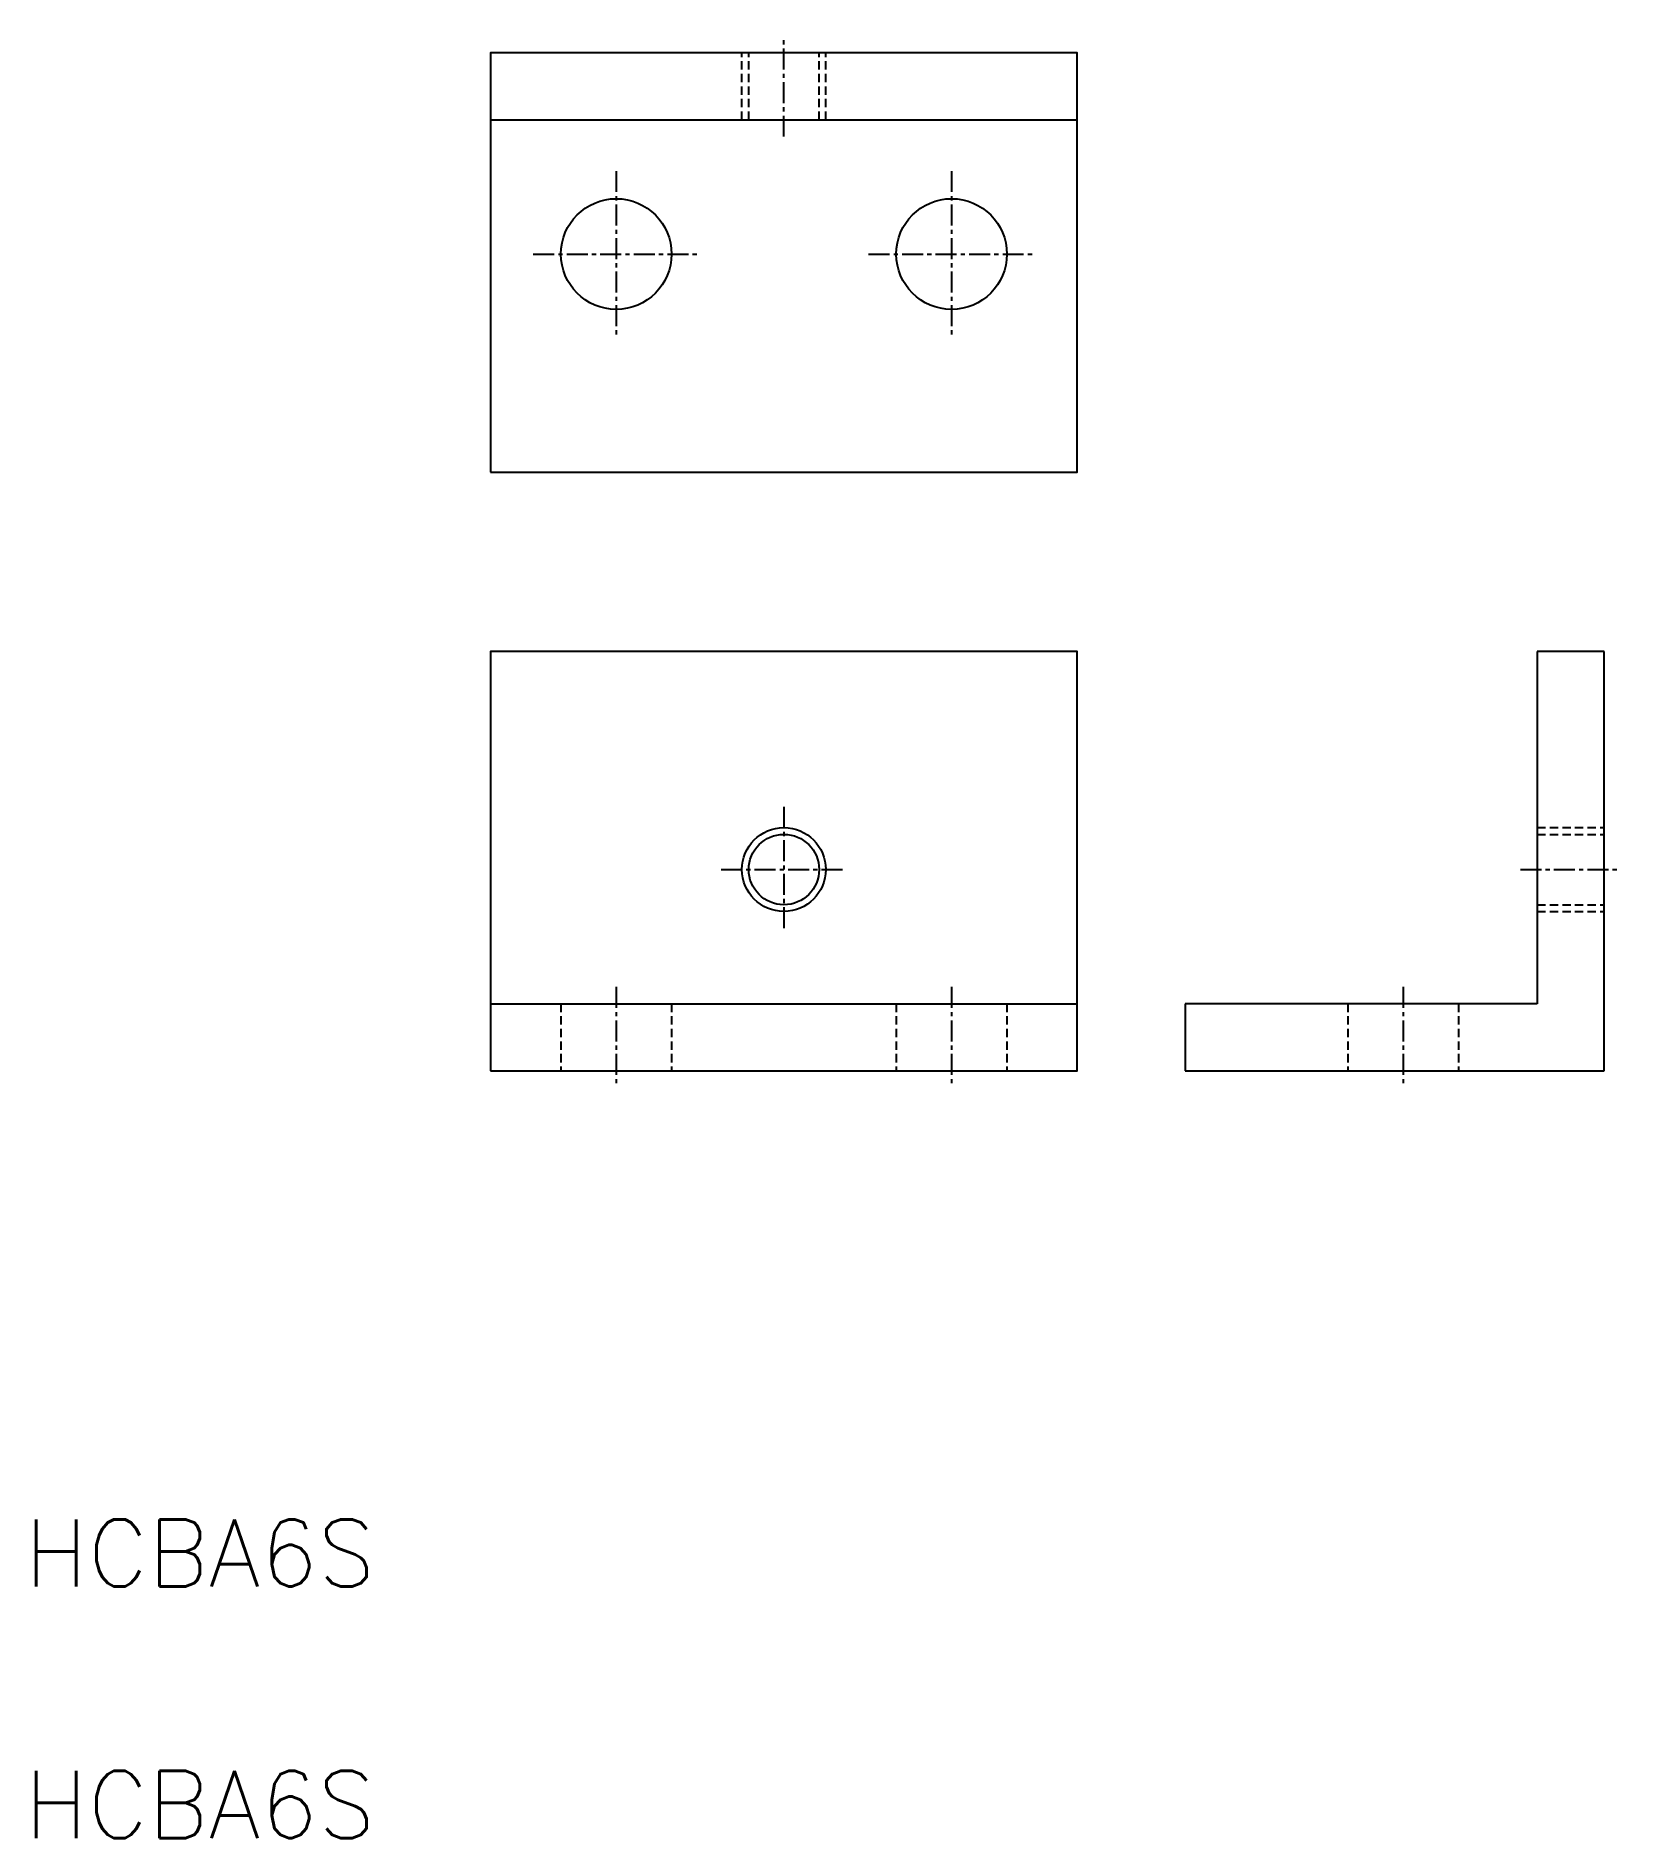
# Model space of a CAD drawing. Extents: x -45 to 50, y -58 to 50.
import ezdxf

# ---------------------------------------------------------------- set-up
doc = ezdxf.new("R2010")
doc.units = 0
doc.linetypes.add('CENTER', pattern=[2, 1.25, -0.25, 0.25, -0.25])
doc.linetypes.add('DASHED', pattern=[0.75, 0.5, -0.25])
doc.layers.get('0').update_dxf_attribs({"linetype": 'CONTINUOUS'})
doc.layers.add('CENTER', color=1, linetype='CENTER')
doc.styles.get("Standard").update_dxf_attribs({"font": 'txt.shx', "bigfont": 'bigfont.shx'})

msp = doc.modelspace()

# ---------------------------------------------------------------- linework, layer by layer
at = {"color": 3, "linetype": 'DASHED'}
for p, q in [((-2.5, 44.71), (-2.5, 48.71)), ((-2.1, 44.71), (-2.1, 48.71)), ((2.1, 44.71), (2.1, 48.71)), ((2.5, 44.71), (2.5, 48.71)), ((44.93, 2.5), (48.93, 2.5)), ((44.93, 2.1), (48.93, 2.1)), ((44.93, -2.1), (48.93, -2.1)), ((44.93, -2.5), (48.93, -2.5)), ((-13.3, -8), (-13.3, -12)), ((-6.7, -8), (-6.7, -12)), ((6.7, -8), (6.7, -12)), ((13.3, -8), (13.3, -12)), ((33.63, -8), (33.63, -12)), ((40.23, -8), (40.23, -12))]:
    msp.add_line(p, q, dxfattribs=at)
at = {"color": 7, "linetype": 'CONTINUOUS'}
for p, q in [((-17.5, 44.71), (17.5, 44.71)), ((44.93, 13), (44.93, -8)), ((48.93, 13), (44.93, 13)), ((48.93, -12), (48.93, 13)), ((-17.5, -8), (17.5, -8)), ((44.93, -8), (23.93, -8)), ((23.93, -8), (23.93, -12)), ((23.93, -12), (48.93, -12))]:
    msp.add_line(p, q, dxfattribs=at)
for points in [[(-17.5, 23.71), (17.5, 23.71), (17.5, 48.71), (-17.5, 48.71)], [(-17.5, -12), (17.5, -12), (17.5, 13), (-17.5, 13)]]:
    msp.add_lwpolyline(points, close=True, dxfattribs=at)
for centre, radius in [((-10, 36.71), 3.3), ((10, 36.71), 3.3), ((0, 0), 2.1)]:
    msp.add_circle(centre, radius, dxfattribs=at)
at = {"color": 3, "linetype": 'CONTINUOUS'}
msp.add_circle((0, 0), 2.5, dxfattribs=at)
at = {"layer": 'CENTER', "color": 1, "linetype": 'CENTER'}
for p, q in [((0, 43.71), (0, 49.71)), ((-10, 41.66), (-10, 31.76)), ((10, 41.66), (10, 31.76)), ((-14.95, 36.71), (-5.05, 36.71)), ((5.05, 36.71), (14.95, 36.71)), ((0, 3.75), (0, -3.75)), ((-3.75, 0), (3.75, 0)), ((43.93, 0), (49.93, 0)), ((-10, -7), (-10, -13)), ((10, -7), (10, -13)), ((36.93, -7), (36.93, -13))]:
    msp.add_line(p, q, dxfattribs=at)

# ---------------------------------------------------------------- texts
at = {"color": 7, "linetype": 'CONTINUOUS'}
for p in [(-45.29, -42.76), (-45.29, -57.76)]:
    msp.add_text('HCBA6S', height=4, dxfattribs=at).set_placement(p)

doc.saveas('drawing.dxf')
